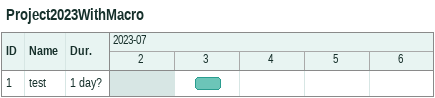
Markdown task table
Project2023WithMacro

| ID | Task | Duration | Start | Finish |
|---|---|---|---|---|
| 1 | test | 1d? | 2023-07-03 | 2023-07-03 |
